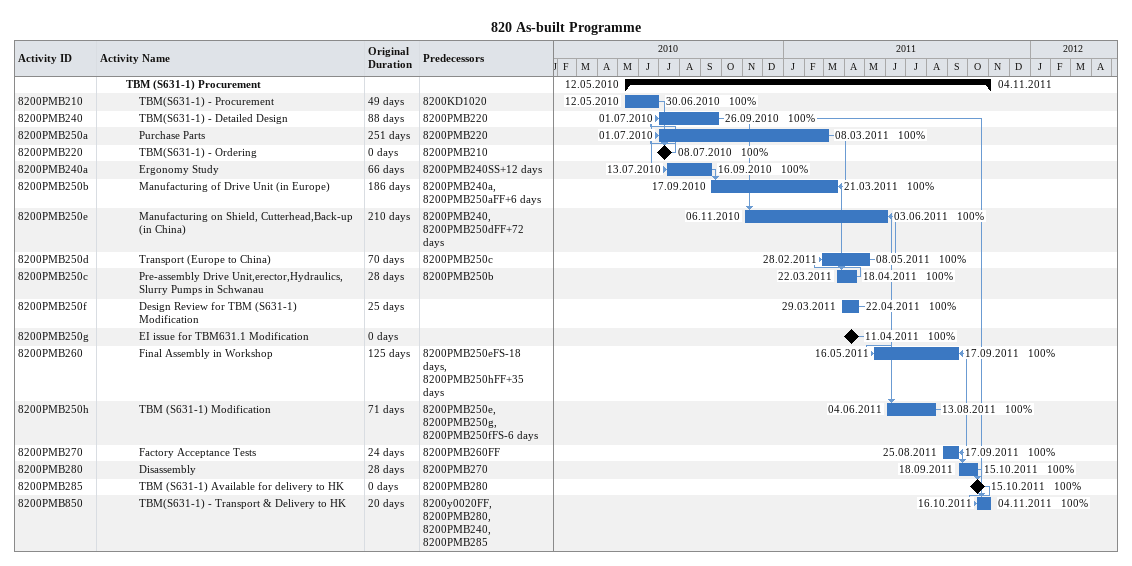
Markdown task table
820 As-built Programme

| ID | Level | Task | Original duration | Start | Finish | Predecessors | % complete |
|---|---|---|---|---|---|---|---|
|  | 3 | **TBM (S631-1) Procurement** |  | 2010-05-12 | 2011-11-04 |  |  |
| 8200PMB210 | 4 | TBM(S631-1) - Procurement | 49d | 2010-05-12 | 2010-06-30 | 8200KD1020 | 100 |
| 8200PMB240 | 4 | TBM(S631-1) - Detailed Design | 88d | 2010-07-01 | 2010-09-26 | 8200PMB220 | 100 |
| 8200PMB250a | 4 | Purchase Parts | 251d | 2010-07-01 | 2011-03-08 | 8200PMB220 | 100 |
| 8200PMB220 | 4 | TBM(S631-1) - Ordering | 0d | 2010-07-08 | 2010-07-08 | 8200PMB210 | 100 |
| 8200PMB240a | 4 | Ergonomy Study | 66d | 2010-07-13 | 2010-09-16 | 8200PMB240SS+12d | 100 |
| 8200PMB250b | 4 | Manufacturing of Drive Unit (in Europe) | 186d | 2010-09-17 | 2011-03-21 | 8200PMB240a, 8200PMB250aFF+6d | 100 |
| 8200PMB250e | 4 | Manufacturing on Shield, Cutterhead,Back-up (in China) | 210d | 2010-11-06 | 2011-06-03 | 8200PMB240, 8200PMB250dFF+72d | 100 |
| 8200PMB250d | 4 | Transport (Europe to China) | 70d | 2011-02-28 | 2011-05-08 | 8200PMB250c | 100 |
| 8200PMB250c | 4 | Pre-assembly Drive Unit,erector,Hydraulics, Slurry Pumps in Schwanau | 28d | 2011-03-22 | 2011-04-18 | 8200PMB250b | 100 |
| 8200PMB250f | 4 | Design Review for TBM (S631-1) Modification | 25d | 2011-03-29 | 2011-04-22 |  | 100 |
| 8200PMB250g | 4 | EI issue for TBM631.1 Modification | 0d | 2011-04-11 | 2011-04-11 |  | 100 |
| 8200PMB260 | 4 | Final Assembly in Workshop | 125d | 2011-05-16 | 2011-09-17 | 8200PMB250eFS-18d, 8200PMB250hFF+35d | 100 |
| 8200PMB250h | 4 | TBM (S631-1) Modification | 71d | 2011-06-04 | 2011-08-13 | 8200PMB250e, 8200PMB250g, 8200PMB250fFS-6d | 100 |
| 8200PMB270 | 4 | Factory Acceptance Tests | 24d | 2011-08-25 | 2011-09-17 | 8200PMB260FF | 100 |
| 8200PMB280 | 4 | Disassembly | 28d | 2011-09-18 | 2011-10-15 | 8200PMB270 | 100 |
| 8200PMB285 | 4 | TBM (S631-1) Available for delivery to HK | 0d | 2011-10-15 | 2011-10-15 | 8200PMB280 | 100 |
| 8200PMB850 | 4 | TBM(S631-1) - Transport & Delivery to HK | 20d | 2011-10-16 | 2011-11-04 | 8200y0020FF, 8200PMB280, 8200PMB240, 8200PMB285 | 100 |
